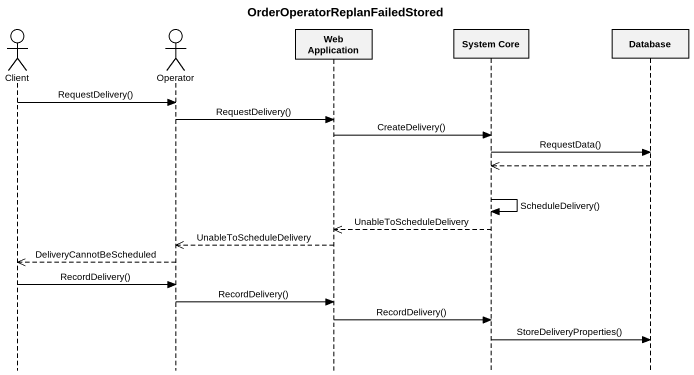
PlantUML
@startuml
title OrderOperatorReplanFailedStored
hide footbox
actor Client
actor Operator
participant "Web Application" as Web_Application
participant "System Core" as System_Core
participant "Database" as Database_

Client -> Operator : RequestDelivery()
Operator -> Web_Application : RequestDelivery()
Web_Application -> System_Core : CreateDelivery()
System_Core -> Database_ : RequestData()
Database_ -->> System_Core
System_Core -> System_Core : ScheduleDelivery()
System_Core -->> Web_Application : UnableToScheduleDelivery
Web_Application -->> Operator : UnableToScheduleDelivery
Operator -->> Client : DeliveryCannotBeScheduled
Client -> Operator : RecordDelivery()
Operator -> Web_Application : RecordDelivery()
Web_Application -> System_Core : RecordDelivery()
System_Core -> Database_ : StoreDeliveryProperties()
@enduml
